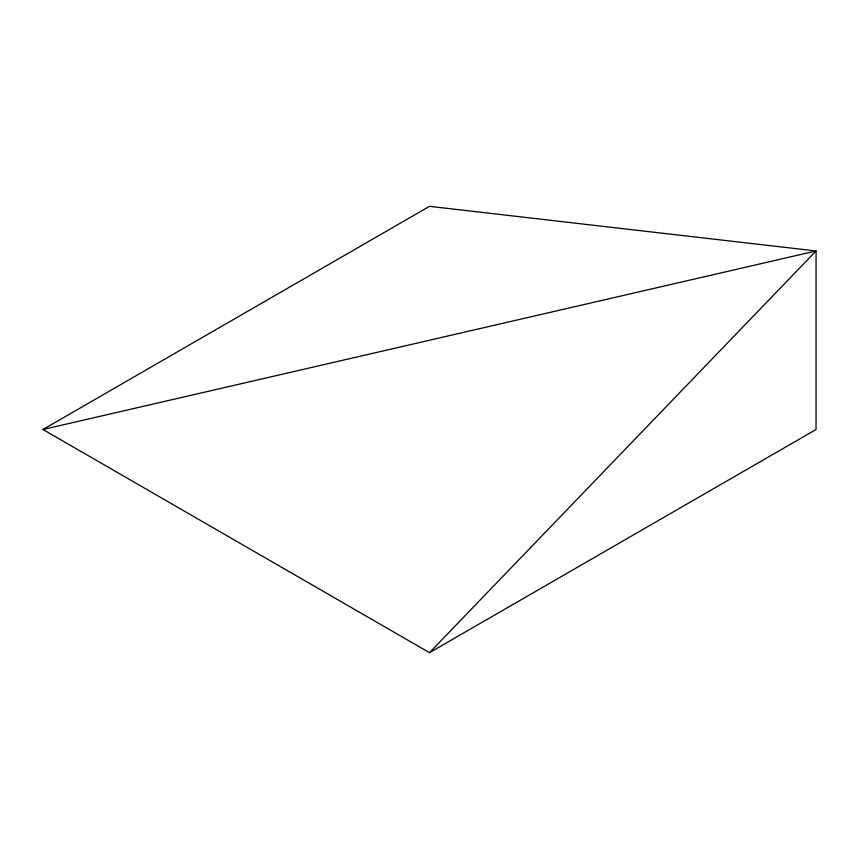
<?xml version="1.0" encoding="UTF-8"?>
<svg xmlns="http://www.w3.org/2000/svg" width="859" height="859" viewBox="0 0 859 859"><rect width="100%" height="100%" fill="white"/><g stroke="black" fill="none" stroke-linecap="round" stroke-linejoin="round"><path stroke-width="1.29" d="M429.5 652.668L816.05 250.957L429.5 206.332L42.95 429.5L429.5 652.668L816.05 429.5L816.05 250.957L42.95 429.5"/></g></svg>
